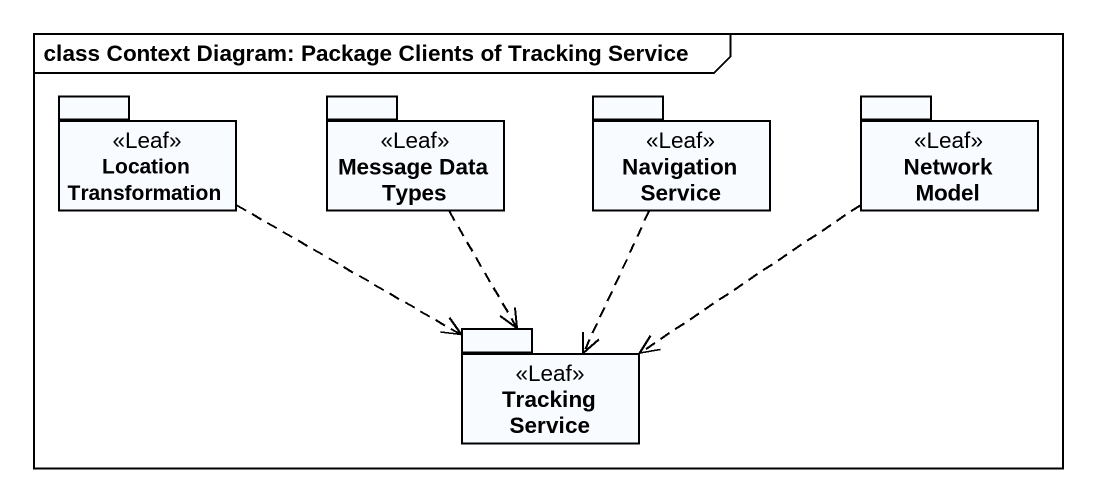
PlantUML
@startuml
mainframe class Context Diagram: Package Clients of Tracking Service
package "Location Transformation" as Location_Transformation <<Leaf>> {
}
package "Message Data Types" as Message_Data_Types <<Leaf>> {
}
package "Navigation Service" as Navigation_Service <<Leaf>> {
}
package "Network Model" as Network_Model <<Leaf>> {
}
package "Tracking Service" as Tracking_Service <<Leaf>> {
}
Location_Transformation .right.> Tracking_Service
Message_Data_Types ..> Tracking_Service
Navigation_Service ..> Tracking_Service
Network_Model .left.> Tracking_Service
@enduml
